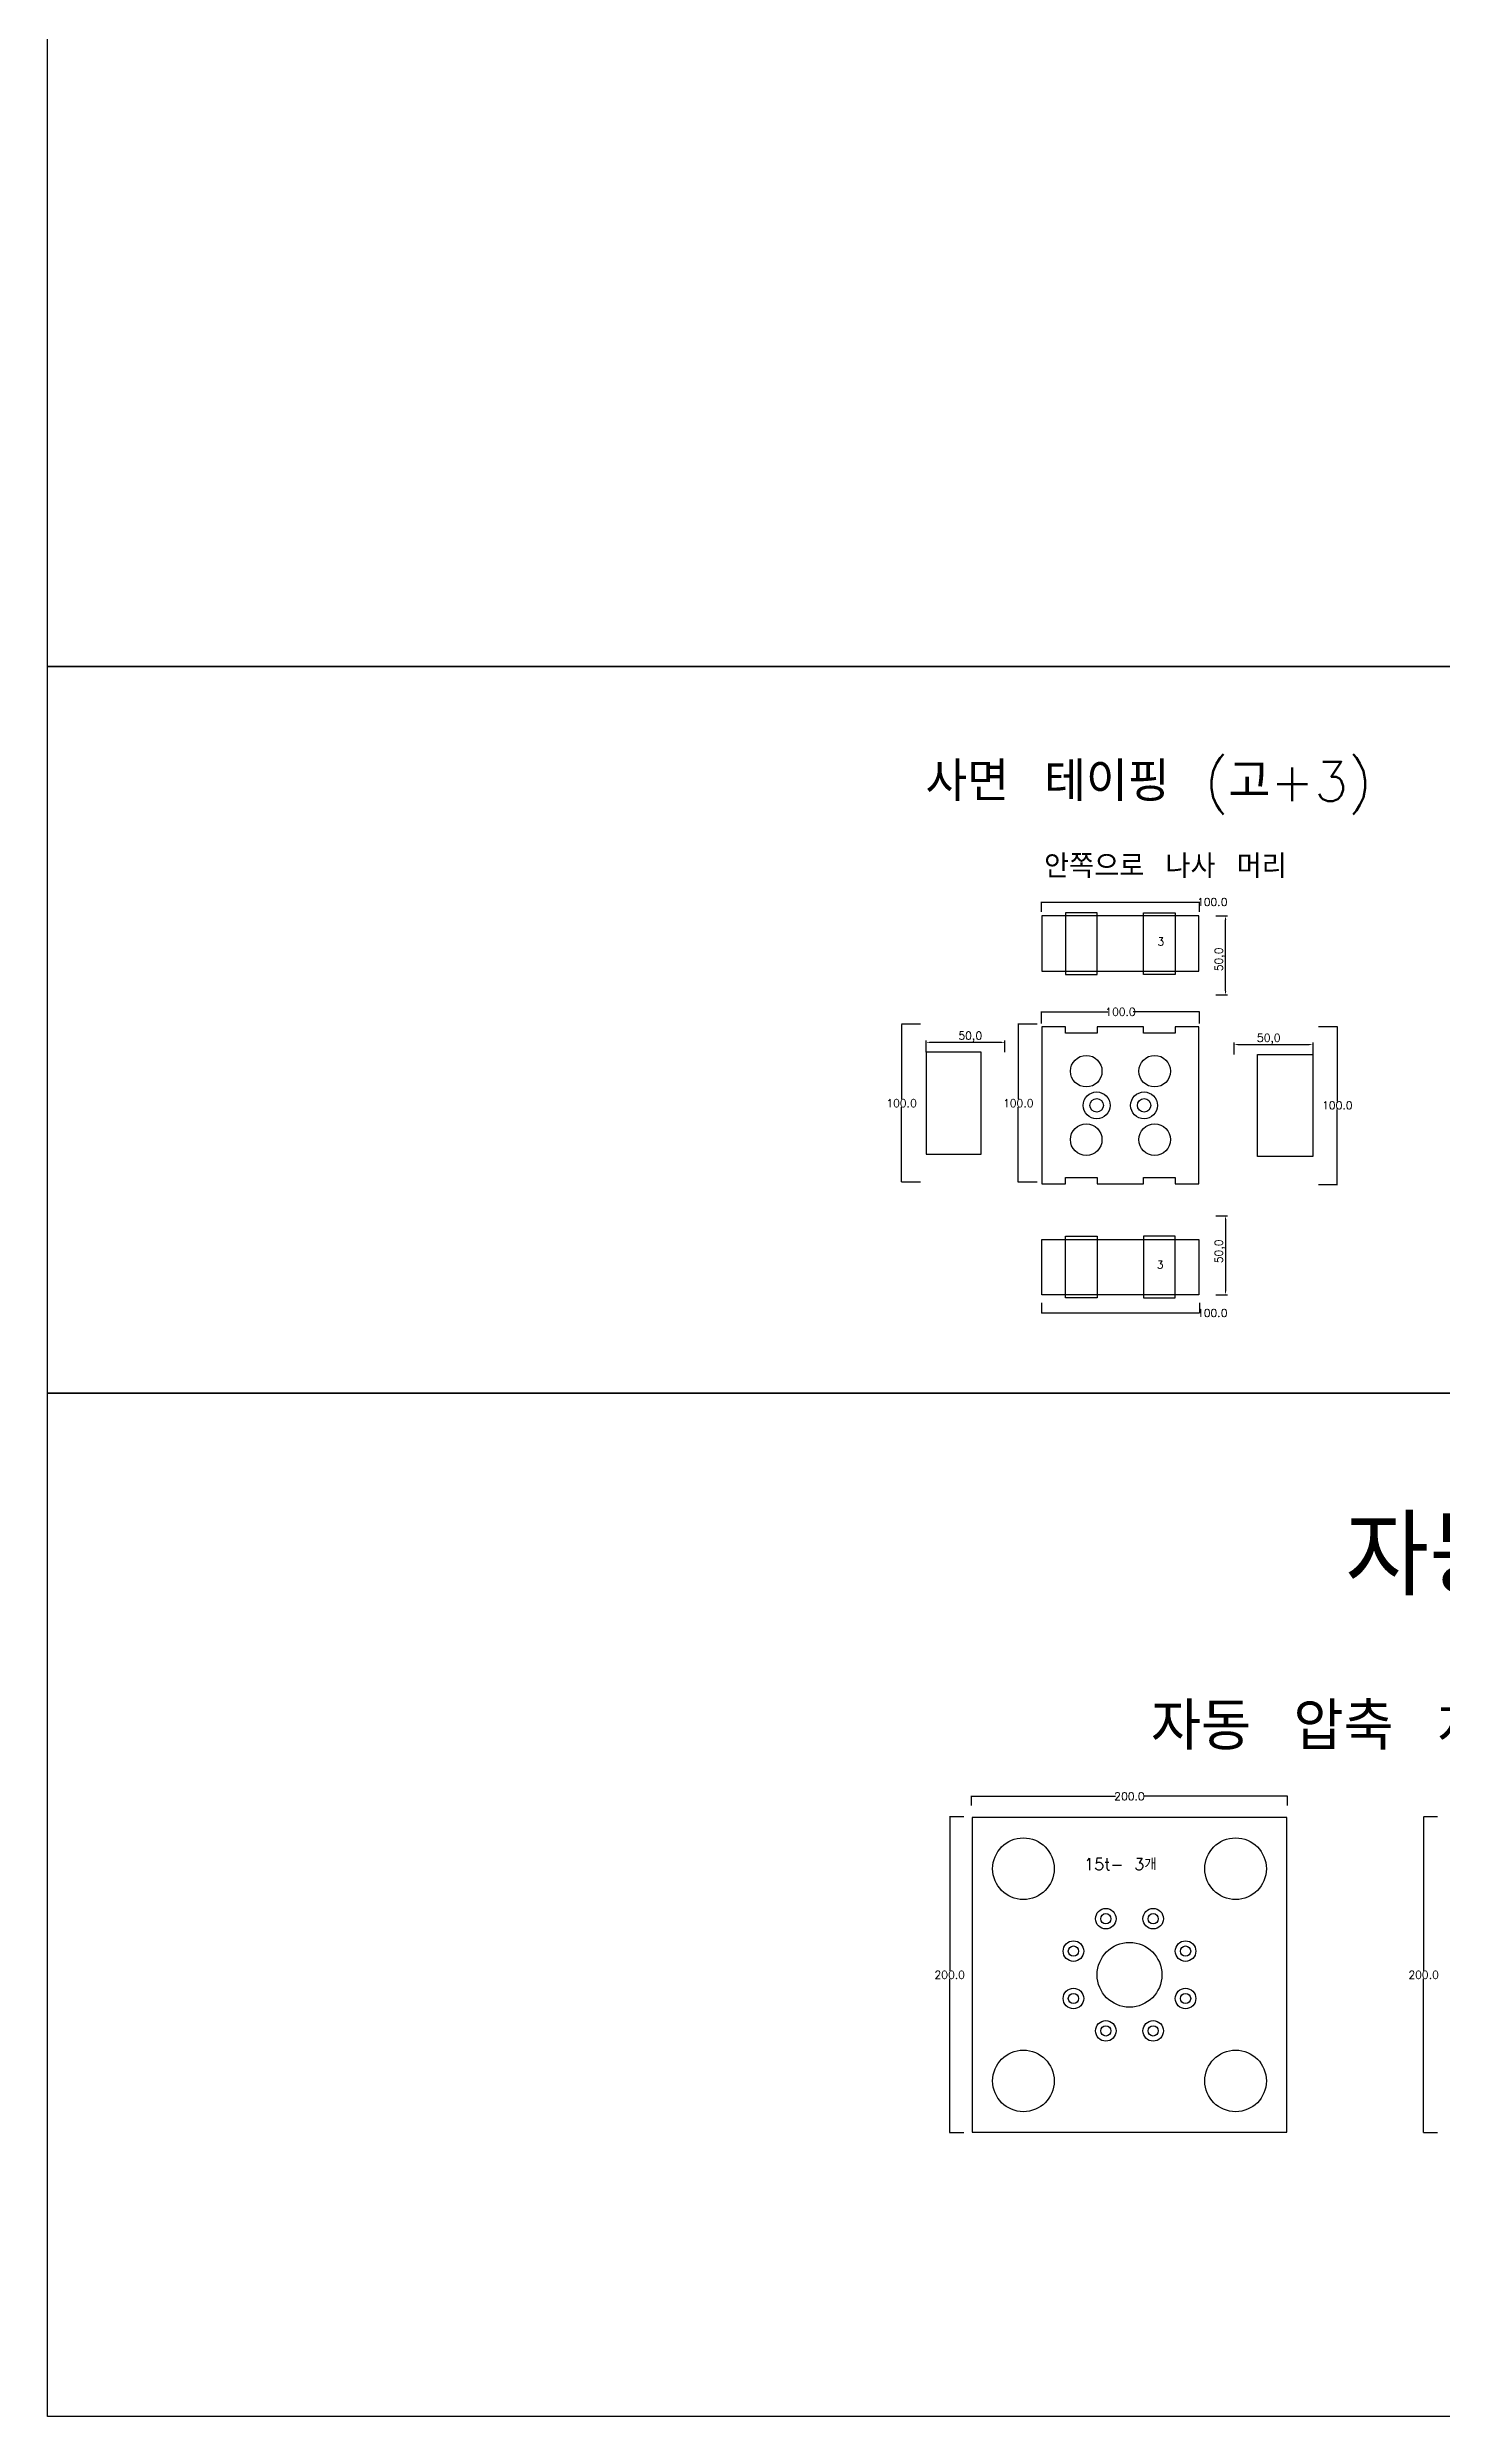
# Model space of a CAD drawing. Header units: millimetres. Extents: x 13291 to 28291, y 200 to 6643.
# Drawn here: x 13291 to 14174, y 200 to 1699 of the extents above; entities that cross this region are included whole.
import ezdxf

# ---------------------------------------------------------------- set-up
doc = ezdxf.new("R2010")
doc.units = ezdxf.units.MM
for name, color, linetype in [('TEXT', 3, 'Continuous'), ('볼트 구멍', 7, 'Continuous'), ('치구', 7, 'Continuous'), ('치수', 7, 'Continuous')]:
    doc.layers.add(name, color=color, linetype=linetype)
doc.styles.get("Standard").update_dxf_attribs({"font": 'txt.shx', "bigfont": 'whgtxt.shx'})
doc.dimstyles.new('ISO-25', dxfattribs={"dimtxt": 2.5, "dimasz": 2.5, "dimexe": 1.25, "dimexo": 0.625, "dimtad": 1, "dimtxsty": 'Standard', "dimcen": 2.5, "dimadec": 0, "dimazin": 0, "dimtfac": 1, "dimtmove": 0, "dimatfit": 3, "dimfxl": 0, "dimarcsym": 0})
doc.dimstyles.get("Standard").update_dxf_attribs({"dimtxt": 7, "dimasz": 0.18, "dimexe": 0.18, "dimexo": 0.0625, "dimgap": 0.09, "dimtad": 0, "dimtih": 1, "dimtoh": 1, "dimdec": 1, "dimzin": 0, "dimdsep": 46, "dimtxsty": 'Standard', "dimcen": 0.09, "dimadec": 0, "dimazin": 0, "dimtfac": 1, "dimtdec": 1, "dimtofl": 0, "dimtmove": 0, "dimatfit": 3, "dimfxl": 0, "dimtolj": 1, "dimtzin": 0, "dimarcsym": 0})

# ---------------------------------------------------------------- blocks, each defined once
blk = doc.blocks.new('*D206')
at = {"layer": 'Defpoints', "color": 0, "linetype": 'Continuous'}
for p in [(13876.5, 586.4), (14076.5, 592.3), (14076.5, 586.4)]:
    blk.add_point(p, dxfattribs=at)
at = {"layer": '치수', "color": 0, "linetype": 'Continuous', "lineweight": -2}
for p, q in [((13876.5, 586.5), (13876.5, 592.5)), ((13876.7, 592.3), (13967.7, 592.3)), ((14076.3, 592.3), (13985.4, 592.3)), ((14076.5, 586.5), (14076.5, 592.5))]:
    blk.add_line(p, q, dxfattribs=at)
at = {"layer": '치수', "color": 0, "linetype": 'Continuous'}
for points in [[(13876.7, 592.3), (13876.7, 592.3), (13876.5, 592.3)], [(14076.3, 592.3), (14076.3, 592.3), (14076.5, 592.3)]]:
    blk.add_solid(points, dxfattribs=at)
at = {"layer": '치수', "color": 0, "linetype": 'Continuous', "insert": (13976.5, 592.3), "char_height": 5, "attachment_point": 5}
blk.add_mtext('\\A1;200.0', dxfattribs=at)
blk = doc.blocks.new('*D231')
at = {"layer": 'Defpoints', "color": 0, "linetype": 'Continuous'}
for p in [(13871.6, 579.3), (13862.7, 379.3), (13871.6, 379.3)]:
    blk.add_point(p, dxfattribs=at)
at = {"layer": '치수', "color": 0, "linetype": 'Continuous', "lineweight": -2}
for p, q in [((13871.6, 579.3), (13862.6, 579.3)), ((13862.7, 579.1), (13862.7, 481.9)), ((13862.7, 379.5), (13862.7, 476.7)), ((13871.6, 379.3), (13862.6, 379.3))]:
    blk.add_line(p, q, dxfattribs=at)
at = {"layer": '치수', "color": 0, "linetype": 'Continuous'}
for points in [[(13862.7, 579.1), (13862.8, 579.1), (13862.7, 579.3)], [(13862.7, 379.5), (13862.8, 379.5), (13862.7, 379.3)]]:
    blk.add_solid(points, dxfattribs=at)
at = {"layer": '치수', "color": 0, "linetype": 'Continuous', "insert": (13862.7, 479.3), "char_height": 5, "attachment_point": 5}
blk.add_mtext('\\A1;200.0', dxfattribs=at)
blk = doc.blocks.new('*D249')
at = {"layer": 'Defpoints', "color": 0, "linetype": 'Continuous'}
for p in [(14171.6, 579.3), (14162.7, 379.3), (14171.6, 379.3)]:
    blk.add_point(p, dxfattribs=at)
at = {"layer": '치수', "color": 0, "linetype": 'Continuous', "lineweight": -2}
for p, q in [((14171.6, 579.3), (14162.6, 579.3)), ((14162.7, 579.1), (14162.7, 481.9)), ((14162.7, 379.5), (14162.7, 476.7)), ((14171.6, 379.3), (14162.6, 379.3))]:
    blk.add_line(p, q, dxfattribs=at)
at = {"layer": '치수', "color": 0, "linetype": 'Continuous'}
for points in [[(14162.7, 579.1), (14162.8, 579.1), (14162.7, 579.3)], [(14162.7, 379.5), (14162.8, 379.5), (14162.7, 379.3)]]:
    blk.add_solid(points, dxfattribs=at)
at = {"layer": '치수', "color": 0, "linetype": 'Continuous', "insert": (14162.7, 479.3), "char_height": 5, "attachment_point": 5}
blk.add_mtext('\\A1;200.0', dxfattribs=at)
blk = doc.blocks.new('*D448')
at = {"layer": 'Defpoints', "color": 0, "linetype": 'Continuous'}
for p in [(13920.8, 1081.4), (14020.8, 1088.8), (14020.8, 1081.4)]:
    blk.add_point(p, dxfattribs=at)
at = {"layer": '치수', "color": 0, "linetype": 'Continuous', "lineweight": -2}
for p, q in [((13920.8, 1081.5), (13920.8, 1089)), ((13920.9, 1088.8), (13962.8, 1088.8)), ((14020.6, 1088.8), (13978.8, 1088.8)), ((14020.8, 1081.5), (14020.8, 1089))]:
    blk.add_line(p, q, dxfattribs=at)
at = {"layer": '치수', "color": 0, "linetype": 'Continuous'}
for points in [[(13920.9, 1088.9), (13920.9, 1088.8), (13920.8, 1088.8)], [(14020.6, 1088.9), (14020.6, 1088.8), (14020.8, 1088.8)]]:
    blk.add_solid(points, dxfattribs=at)
at = {"layer": '치수', "color": 0, "linetype": 'Continuous', "insert": (13970.8, 1088.8), "char_height": 5, "attachment_point": 5}
blk.add_mtext('\\A1;100.0', dxfattribs=at)
blk = doc.blocks.new('*D450')
at = {"layer": 'Defpoints', "color": 0}
for p in [(14092.7, 1068.1), (14042.7, 1061.3), (14092.7, 1061.3)]:
    blk.add_point(p, dxfattribs=at)
at = {"layer": '치수', "color": 0, "lineweight": -2}
for p, q in [((14042.7, 1061.9), (14042.7, 1069.3)), ((14045.2, 1068.1), (14090.2, 1068.1)), ((14092.7, 1061.9), (14092.7, 1069.3))]:
    blk.add_line(p, q, dxfattribs=at)
at = {"layer": '치수', "color": 0}
for points in [[(14045.2, 1068.5), (14045.2, 1067.7), (14042.7, 1068.1)], [(14090.2, 1068.5), (14090.2, 1067.7), (14092.7, 1068.1)]]:
    blk.add_solid(points, dxfattribs=at)
at = {"layer": '치수', "color": 0, "insert": (14064.7, 1071.6), "char_height": 5, "attachment_point": 5}
blk.add_mtext('50,0', dxfattribs=at)
blk = doc.blocks.new('*D446')
at = {"layer": 'Defpoints', "color": 0}
for p in [(14030.4, 959.7), (14030.4, 909.7), (14037.3, 909.7)]:
    blk.add_point(p, dxfattribs=at)
at = {"layer": '치수', "color": 0, "lineweight": -2}
for p, q in [((14031.1, 959.7), (14038.6, 959.7)), ((14037.3, 957.2), (14037.3, 912.2)), ((14031.1, 909.7), (14038.6, 909.7))]:
    blk.add_line(p, q, dxfattribs=at)
at = {"layer": '치수', "color": 0}
for points in [[(14036.9, 957.2), (14037.8, 957.2), (14037.3, 959.7)], [(14036.9, 912.2), (14037.8, 912.2), (14037.3, 909.7)]]:
    blk.add_solid(points, dxfattribs=at)
at = {"layer": '치수', "color": 0, "insert": (14033.8, 937.2), "char_height": 5, "attachment_point": 5, "rotation": 90}
blk.add_mtext('50,0', dxfattribs=at)
blk = doc.blocks.new('*D445')
at = {"layer": 'Defpoints', "color": 0, "linetype": 'Continuous'}
for p in [(13920.8, 904.6), (14020.8, 904.6), (14020.8, 898.2)]:
    blk.add_point(p, dxfattribs=at)
at = {"layer": '치수', "color": 0, "linetype": 'Continuous', "lineweight": -2}
for p, q in [((13920.8, 904.6), (13920.8, 898)), ((14020.8, 904.6), (14020.8, 898)), ((13920.9, 898.2), (14020.6, 898.2)), ((14020.8, 898.2), (14020.9, 898.2))]:
    blk.add_line(p, q, dxfattribs=at)
at = {"layer": '치수', "color": 0, "linetype": 'Continuous'}
for points in [[(13920.9, 898.3), (13920.9, 898.2), (13920.8, 898.2)], [(14020.6, 898.3), (14020.6, 898.2), (14020.8, 898.2)]]:
    blk.add_solid(points, dxfattribs=at)
at = {"layer": '치수', "color": 0, "linetype": 'Continuous', "insert": (14028.9, 898.2), "char_height": 5, "attachment_point": 5}
blk.add_mtext('\\A1;100.0', dxfattribs=at)
blk = doc.blocks.new('*D449')
at = {"layer": 'Defpoints', "color": 0}
for p in [(13847.7, 1069.5), (13847.7, 1062.7), (13897.7, 1062.7)]:
    blk.add_point(p, dxfattribs=at)
at = {"layer": '치수', "color": 0, "lineweight": -2}
for p, q in [((13847.7, 1063.3), (13847.7, 1070.7)), ((13895.2, 1069.5), (13850.2, 1069.5)), ((13897.7, 1063.3), (13897.7, 1070.7))]:
    blk.add_line(p, q, dxfattribs=at)
at = {"layer": '치수', "color": 0}
for points in [[(13850.2, 1069.9), (13850.2, 1069.1), (13847.7, 1069.5)], [(13895.2, 1069.9), (13895.2, 1069.1), (13897.7, 1069.5)]]:
    blk.add_solid(points, dxfattribs=at)
at = {"layer": '치수', "color": 0, "insert": (13875.7, 1073), "char_height": 5, "attachment_point": 5}
blk.add_mtext('50,0', dxfattribs=at)
blk = doc.blocks.new('*D444')
at = {"layer": 'Defpoints', "color": 0, "linetype": 'Continuous'}
for p in [(13844.3, 1081), (13832.2, 981), (13844.3, 981)]:
    blk.add_point(p, dxfattribs=at)
at = {"layer": '치수', "color": 0, "linetype": 'Continuous', "lineweight": -2}
for p, q in [((13844.2, 1081), (13832.1, 1081)), ((13832.2, 1080.8), (13832.2, 1033.6)), ((13832.2, 981.2), (13832.2, 1028.4)), ((13844.2, 981), (13832.1, 981))]:
    blk.add_line(p, q, dxfattribs=at)
at = {"layer": '치수', "color": 0, "linetype": 'Continuous'}
for points in [[(13832.2, 1080.8), (13832.3, 1080.8), (13832.2, 1081)], [(13832.2, 981.2), (13832.3, 981.2), (13832.2, 981)]]:
    blk.add_solid(points, dxfattribs=at)
at = {"layer": '치수', "color": 0, "linetype": 'Continuous', "insert": (13832.2, 1031), "char_height": 5, "attachment_point": 5}
blk.add_mtext('\\A1;100.0', dxfattribs=at)
blk = doc.blocks.new('*D441')
at = {"layer": 'Defpoints', "color": 0, "linetype": 'Continuous'}
for p in [(13918.1, 1081), (13906.1, 981), (13918.1, 981)]:
    blk.add_point(p, dxfattribs=at)
at = {"layer": '치수', "color": 0, "linetype": 'Continuous', "lineweight": -2}
for p, q in [((13918.1, 1081), (13905.9, 1081)), ((13906.1, 1080.8), (13906.1, 1033.6)), ((13906.1, 981.2), (13906.1, 1028.4)), ((13918.1, 981), (13905.9, 981))]:
    blk.add_line(p, q, dxfattribs=at)
at = {"layer": '치수', "color": 0, "linetype": 'Continuous'}
for points in [[(13906, 1080.8), (13906.1, 1080.8), (13906.1, 1081)], [(13906, 981.2), (13906.1, 981.2), (13906.1, 981)]]:
    blk.add_solid(points, dxfattribs=at)
at = {"layer": '치수', "color": 0, "linetype": 'Continuous', "insert": (13906.1, 1031), "char_height": 5, "attachment_point": 5}
blk.add_mtext('\\A1;100.0', dxfattribs=at)
blk = doc.blocks.new('*D442')
at = {"layer": 'Defpoints', "color": 0, "linetype": 'Continuous'}
for p in [(14096.1, 1079.6), (14096.1, 979.6), (14108.1, 979.6)]:
    blk.add_point(p, dxfattribs=at)
at = {"layer": '치수', "color": 0, "linetype": 'Continuous', "lineweight": -2}
for p, q in [((14096.1, 1079.6), (14108.3, 1079.6)), ((14108.1, 1079.4), (14108.1, 1032.2)), ((14108.1, 979.8), (14108.1, 1027)), ((14096.1, 979.6), (14108.3, 979.6))]:
    blk.add_line(p, q, dxfattribs=at)
at = {"layer": '치수', "color": 0, "linetype": 'Continuous'}
for points in [[(14108.1, 1079.4), (14108.2, 1079.4), (14108.1, 1079.6)], [(14108.1, 979.8), (14108.2, 979.8), (14108.1, 979.6)]]:
    blk.add_solid(points, dxfattribs=at)
at = {"layer": '치수', "color": 0, "linetype": 'Continuous', "insert": (14108.1, 1029.6), "char_height": 5, "attachment_point": 5}
blk.add_mtext('\\A1;100.0', dxfattribs=at)
blk = doc.blocks.new('*D447')
at = {"layer": 'Defpoints', "color": 0, "linetype": 'Continuous'}
for p in [(14020.8, 1158.3), (13920.8, 1151.9), (14020.8, 1151.9)]:
    blk.add_point(p, dxfattribs=at)
at = {"layer": '치수', "color": 0, "linetype": 'Continuous', "lineweight": -2}
for p, q in [((13920.8, 1152), (13920.8, 1158.5)), ((13920.9, 1158.3), (14020.6, 1158.3)), ((14020.8, 1152), (14020.8, 1158.5)), ((14020.8, 1158.3), (14020.9, 1158.3))]:
    blk.add_line(p, q, dxfattribs=at)
at = {"layer": '치수', "color": 0, "linetype": 'Continuous'}
for points in [[(13920.9, 1158.3), (13920.9, 1158.3), (13920.8, 1158.3)], [(14020.6, 1158.3), (14020.6, 1158.3), (14020.8, 1158.3)]]:
    blk.add_solid(points, dxfattribs=at)
at = {"layer": '치수', "color": 0, "linetype": 'Continuous', "insert": (14028.9, 1158.3), "char_height": 5, "attachment_point": 5}
blk.add_mtext('\\A1;100.0', dxfattribs=at)
blk = doc.blocks.new('*D452')
at = {"layer": 'Defpoints', "color": 0}
for p in [(14030.4, 1149.5), (14037.3, 1149.5), (14030.4, 1099.5)]:
    blk.add_point(p, dxfattribs=at)
at = {"layer": '치수', "color": 0, "lineweight": -2}
for p, q in [((14031.1, 1149.5), (14038.6, 1149.5)), ((14037.3, 1102), (14037.3, 1147)), ((14031.1, 1099.5), (14038.6, 1099.5))]:
    blk.add_line(p, q, dxfattribs=at)
at = {"layer": '치수', "color": 0}
for points in [[(14036.9, 1147), (14037.8, 1147), (14037.3, 1149.5)], [(14036.9, 1102), (14037.8, 1102), (14037.3, 1099.5)]]:
    blk.add_solid(points, dxfattribs=at)
at = {"layer": '치수', "color": 0, "insert": (14033.8, 1122), "char_height": 5, "attachment_point": 5, "rotation": 90}
blk.add_mtext('50,0', dxfattribs=at)

msp = doc.modelspace()

# ---------------------------------------------------------------- linework, layer by layer
at = {"color": 6}
for points in [[(13291.441, 2409.699), (16291.441, 2409.699), (16291.441, 1307.396), (13291.441, 1307.396)], [(13291.441, 1307.396), (16291.441, 1307.396), (16291.441, 847.396), (13291.441, 847.396)], [(13291.441, 847.396), (14791.441, 847.396), (14791.441, 199.699), (13291.441, 199.699)]]:
    msp.add_lwpolyline(points, close=True, dxfattribs=at)
for centre in [(13949.11, 1051.251), (13992.41, 1051.251), (13949.11, 1007.951), (13992.41, 1007.951)]:
    msp.add_circle(centre, 10)
at = {"layer": 'TEXT', "color": 6}
msp.add_lwpolyline([(13291.441, 199.699), (13291.441, 3199.699), (16291.441, 3199.699), (16291.441, 199.699)], close=True, dxfattribs=at)
at = {"layer": '볼트 구멍', "color": 2}
for centre in [(13955.76, 1029.601), (13985.76, 1029.601)]:
    msp.add_circle(centre, 8.5, dxfattribs=at)
at = {"layer": '볼트 구멍', "color": 3}
for centre, radius in [((13955.76, 1029.601), 4.25), ((13985.76, 1029.601), 4.25), ((13961.527, 514.829), 3.25), ((13991.527, 514.829), 3.25), ((13941.027, 494.329), 3.25), ((13976.527, 479.329), 20.5), ((14012.027, 494.329), 3.25), ((13941.027, 464.329), 3.25), ((14012.027, 464.329), 3.25), ((13961.527, 443.829), 3.25), ((13991.527, 443.829), 3.25)]:
    msp.add_circle(centre, radius, dxfattribs=at)
at = {"layer": '볼트 구멍', "color": 6}
for centre in [(13961.527, 514.829), (13991.527, 514.829), (13941.027, 494.329), (14012.027, 494.329), (13941.027, 464.329), (14012.027, 464.329), (13961.527, 443.829), (13991.527, 443.829)]:
    msp.add_circle(centre, 6.5, dxfattribs=at)
at = {"layer": '치구'}
for points in [[(13921.11, 1114.47), (14020.41, 1114.47), (14020.41, 1149.47), (13921.11, 1149.47)], [(13921.11, 979.951), (13936.11, 979.951), (13936.11, 983.951), (13956.11, 983.951), (13956.11, 979.951), (13985.41, 979.951), (13985.41, 983.951), (14005.41, 983.951), (14005.41, 979.951), (14020.41, 979.951), (14020.41, 1079.251), (14005.41, 1079.251), (14005.41, 1075.251), (13985.41, 1075.251), (13985.41, 1079.251), (13956.11, 1079.251), (13956.11, 1075.251), (13936.11, 1075.251), (13936.11, 1079.251), (13921.11, 1079.251)], [(13882.71, 1063.251), (13847.71, 1063.251), (13847.71, 998.751), (13882.71, 998.751)], [(14057.66, 1061.851), (14092.66, 1061.851), (14092.66, 997.351), (14057.66, 997.351)], [(13921.11, 944.732), (14020.41, 944.732), (14020.41, 909.732), (13921.11, 909.732)], [(13876.877, 578.979), (13876.877, 379.679), (14076.177, 379.679), (14076.177, 578.979)]]:
    msp.add_lwpolyline(points, close=True, dxfattribs=at)
at = {"layer": '치구', "color": 1}
for points in [[(13936.11, 1112.47), (13956.11, 1112.47), (13956.11, 1151.467), (13936.11, 1151.467)], [(14005.41, 1112.47), (13985.41, 1112.47), (13985.41, 1151.467), (14005.41, 1151.467)], [(13936.11, 946.732), (13956.11, 946.732), (13956.11, 907.735), (13936.11, 907.735)], [(14005.41, 946.732), (13985.41, 946.732), (13985.41, 907.735), (14005.41, 907.735)]]:
    msp.add_lwpolyline(points, close=True, dxfattribs=at)
at = {"layer": '치구'}
for centre in [(13909.377, 546.479), (14043.677, 546.479), (13909.377, 412.179), (14043.677, 412.179)]:
    msp.add_circle(centre, 19.5, dxfattribs=at)

# ---------------------------------------------------------------- texts
msp.add_text('자동압축기', height=50).set_placement((14113.217, 719.402))
at = {"layer": 'TEXT', "linetype": 'Continuous'}
msp.add_text('사면 테이핑 (고+3)', height=25, dxfattribs=at).set_placement((13847.362, 1222.119))
at = {"layer": 'TEXT', "color": 1}
for s, height, p in [('안쪽으로 나사 머리', 15, (13922.413, 1173.528)), ('3', 5, (13994.222, 1130.771)), ('3', 5, (13993.751, 926.262)), ('15t- 3개', 7.5, (13947.708, 545.591))]:
    msp.add_text(s, height=height, dxfattribs=at).set_placement(p)
at = {"layer": 'TEXT', "color": 3}
msp.add_text('자동 압축 치구 (기본 높이 60mm)', height=30, dxfattribs=at).set_placement((13990.081, 621.671))

# ---------------------------------------------------------------- dimensions: what is measured, and where the dimension line sits
at = {"layer": '치수', "color": 4, "linetype": 'Continuous'}
for base, p1, p2, picture, middle in [((14020.76, 1158.292), (13920.76, 1151.895), (14020.76, 1151.895), '*D447', (14028.946, 1158.292)), ((14020.76, 898.222), (13920.76, 904.619), (14020.76, 904.619), '*D445', (14028.946, 898.222))]:
    dim = msp.add_linear_dim(base=base, p1=p1, p2=p2, dimstyle='Standard', override={"dimtxt": 5}, dxfattribs=at)
    dim.commit()
    dim.dimension.update_dxf_attribs({"geometry": picture, "text_midpoint": middle, "dimtype": 160})
at = {"layer": '치수', "color": 4}
for base, p1, p2, angle, picture, middle in [((14037.337, 1149.47), (14030.439, 1099.47), (14030.439, 1149.47), 90, '*D452', (14037.337, 1121.97)), ((13847.71, 1069.478), (13897.71, 1062.701), (13847.71, 1062.701), 180, '*D449', (13875.71, 1069.478)), ((14037.337, 909.732), (14030.439, 959.732), (14030.439, 909.732), 270, '*D446', (14037.337, 937.232))]:
    dim = msp.add_linear_dim(base=base, p1=p1, p2=p2, angle=angle, dimstyle='ISO-25', override={"dimtxt": 5, "dimdec": 1, "dimzin": 0, "dimtdec": 1}, dxfattribs=at)
    dim.commit()
    dim.dimension.update_dxf_attribs({"geometry": picture, "text_midpoint": middle, "dimtype": 160})
at = {"layer": '치수', "color": 4, "linetype": 'Continuous'}
for base, p1, p2, picture, middle in [((13832.242, 981.001), (13844.311, 1081.001), (13844.311, 981.001), '*D444', (13832.242, 1031.001)), ((13906.08, 981.001), (13918.149, 1081.001), (13918.149, 981.001), '*D441', (13906.08, 1031.001)), ((14108.127, 979.601), (14096.058, 1079.601), (14096.058, 979.601), '*D442', (14108.127, 1029.601)), ((13862.731, 379.329), (13871.636, 579.329), (13871.636, 379.329), '*D231', (13862.731, 479.329)), ((14162.731, 379.329), (14171.636, 579.329), (14171.636, 379.329), '*D249', (14162.731, 479.329))]:
    dim = msp.add_linear_dim(base=base, p1=p1, p2=p2, angle=90, dimstyle='Standard', override={"dimtxt": 5}, dxfattribs=at)
    dim.commit()
    dim.dimension.update_dxf_attribs({"geometry": picture, "text_midpoint": middle})
for base, p1, p2, picture, middle in [((14020.76, 1088.823), (13920.76, 1081.426), (14020.76, 1081.426), '*D448', (13970.76, 1088.823)), ((14076.527, 592.32), (13876.527, 586.436), (14076.527, 586.436), '*D206', (13976.527, 592.32))]:
    dim = msp.add_linear_dim(base=base, p1=p1, p2=p2, dimstyle='Standard', override={"dimtxt": 5}, dxfattribs=at)
    dim.commit()
    dim.dimension.update_dxf_attribs({"geometry": picture, "text_midpoint": middle})
at = {"layer": '치수', "color": 4}
dim = msp.add_linear_dim(base=(14092.66, 1068.078), p1=(14042.66, 1061.301), p2=(14092.66, 1061.301), dimstyle='ISO-25', override={"dimtxt": 5, "dimdec": 1, "dimzin": 0, "dimtdec": 1}, dxfattribs=at)
dim.commit()
dim.dimension.update_dxf_attribs({"geometry": '*D450', "text_midpoint": (14064.66, 1068.078), "dimtype": 160})

doc.saveas('drawing.dxf')
